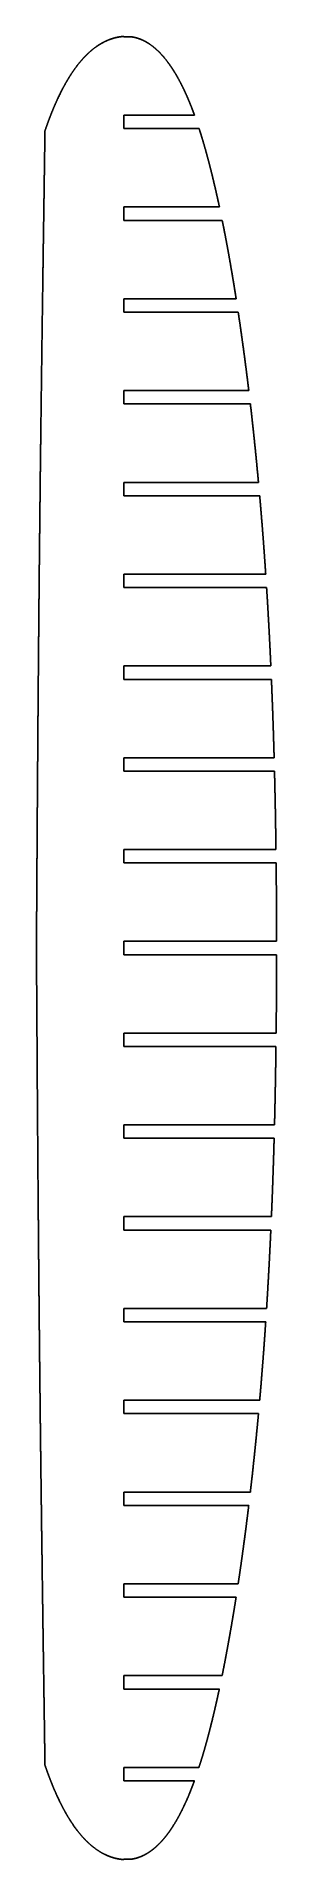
# Model space of a CAD drawing. Header units: metres. Extents: x 2 to 70, y -258 to 258.
import ezdxf

# ---------------------------------------------------------------- set-up
doc = ezdxf.new("R2010")
doc.units = ezdxf.units.M

msp = doc.modelspace()

# ---------------------------------------------------------------- linework, layer by layer
for p, q in [((26.45, 258.1, 821), (28.61, 258.1, 821)), ((26.45, 235.9, 821), (46.48, 235.9, 821)), ((26.45, 232.1, 821), (47.78, 232.1, 821)), ((26.45, 209.9, 821), (53.55, 209.9, 821)), ((26.45, 206.1, 821), (54.34, 206.1, 821)), ((26.45, 183.9, 821), (58.29, 183.9, 821)), ((26.45, 180.1, 821), (58.87, 180.1, 821)), ((26.45, 157.9, 821), (61.87, 157.9, 821)), ((26.45, 154.1, 821), (62.32, 154.1, 821)), ((26.45, 131.9, 821), (64.62, 131.9, 821)), ((26.45, 128.1, 821), (64.96, 128.1, 821)), ((26.45, 105.9, 821), (66.67, 105.9, 821)), ((26.45, 102.1, 821), (66.92, 102.1, 821)), ((26.45, 79.9, 821), (68.12, 79.9, 821)), ((26.45, 76.1, 821), (68.29, 76.1, 821)), ((26.45, 53.9, 821), (69.06, 53.9, 821)), ((26.45, 50.1, 821), (69.16, 50.1, 821)), ((26.45, 27.9, 821), (69.58, 27.9, 821)), ((26.45, 24.1, 821), (69.62, 24.1, 821)), ((26.45, 1.9, 821), (69.75, 1.9, 821)), ((26.45, -1.9, 821), (69.75, -1.9, 821)), ((26.45, -24.1, 821), (69.62, -24.1, 821)), ((26.45, -27.9, 821), (69.58, -27.9, 821)), ((26.45, -50.1, 821), (69.16, -50.1, 821)), ((26.45, -53.9, 821), (69.06, -53.9, 821)), ((26.45, -76.1, 821), (68.29, -76.1, 821)), ((26.45, -79.9, 821), (68.12, -79.9, 821)), ((26.45, -102.1, 821), (66.92, -102.1, 821)), ((26.45, -105.9, 821), (66.67, -105.9, 821)), ((26.45, -128.1, 821), (64.96, -128.1, 821)), ((26.45, -131.9, 821), (64.62, -131.9, 821)), ((26.45, -154.1, 821), (62.31, -154.1, 821)), ((26.45, -157.9, 821), (61.86, -157.9, 821)), ((26.45, -180.1, 821), (58.85, -180.1, 821)), ((26.45, -183.9, 821), (58.27, -183.9, 821)), ((26.45, -206.1, 821), (54.31, -206.1, 821)), ((26.45, -209.9, 821), (53.52, -209.9, 821)), ((26.45, -232.1, 821), (47.75, -232.1, 821)), ((26.45, -235.9, 821), (46.44, -235.9, 821)), ((26.45, -258.1, 821), (28.61, -258.1, 821))]:
    msp.add_line(p, q)
for points, knots in [([(26.45, 258.2, 821), (26.06, 258.19, 821), (25.68, 258.15, 821), (25.3, 258.1, 821), (24.92, 258.04, 821), (24.54, 257.97, 821), (24.17, 257.88, 821), (23.8, 257.79, 821), (23.27, 257.63, 821), (23.11, 257.58, 821), (22.95, 257.53, 821), (22.79, 257.47, 821), (22.63, 257.42, 821), (22.47, 257.36, 821), (22.32, 257.3, 821), (21.62, 257.02, 821), (21.1, 256.78, 821), (20.58, 256.53, 821), (20.07, 256.25, 821), (19.58, 255.95, 821), (19.09, 255.64, 821), (18.62, 255.31, 821), (17.45, 254.43, 821), (16.77, 253.86, 821), (16.12, 253.26, 821), (15.49, 252.64, 821), (14.89, 251.99, 821), (14.31, 251.32, 821), (13.75, 250.64, 821), (12.49, 249, 821), (11.81, 248.04, 821), (11.16, 247.06, 821), (10.55, 246.05, 821), (9.96, 245.03, 821), (9.39, 244, 821), (8.85, 242.96, 821), (7.71, 240.64, 821), (7.12, 239.36, 821), (6.56, 238.07, 821), (6.02, 236.76, 821), (5.51, 235.45, 821), (5.02, 234.13, 821), (4.54, 232.81, 821), (4.09, 231.48, 821)], [0, 0, 0, 0, 0, 0, 0, 0, 0, 0.084256, 0.084256, 0.084256, 0.084256, 0.084256, 0.084256, 0.084256, 0.121068, 0.121068, 0.121068, 0.121068, 0.121068, 0.121068, 0.121068, 0.246359, 0.246359, 0.246359, 0.246359, 0.246359, 0.246359, 0.246359, 0.438574, 0.438574, 0.438574, 0.438574, 0.438574, 0.438574, 0.438574, 0.694267, 0.694267, 0.694267, 0.694267, 0.694267, 0.694267, 0.694267, 1, 1, 1, 1, 1, 1, 1, 1, 1]), ([(46.48, 235.9, 821), (46.37, 236.19, 821), (46.26, 236.48, 821), (46.16, 236.77, 821), (46.05, 237.06, 821), (45.94, 237.35, 821), (45.83, 237.64, 821), (45.71, 237.93, 821), (45.22, 239.18, 821), (44.83, 240.14, 821), (44.43, 241.1, 821), (44.01, 242.04, 821), (43.57, 242.98, 821), (43.12, 243.92, 821), (42.65, 244.84, 821), (41.75, 246.51, 821), (41.33, 247.26, 821), (40.89, 248.01, 821), (40.44, 248.74, 821), (39.97, 249.46, 821), (39.48, 250.17, 821), (38.96, 250.87, 821), (37.96, 252.15, 821), (37.46, 252.74, 821), (36.95, 253.31, 821), (36.42, 253.86, 821), (35.86, 254.4, 821), (35.29, 254.9, 821), (34.68, 255.38, 821), (33.45, 256.26, 821), (32.82, 256.66, 821), (32.17, 257.02, 821), (31.49, 257.34, 821), (30.79, 257.61, 821), (30.08, 257.83, 821), (29.35, 257.99, 821), (28.61, 258.1, 821)], [0, 0, 0, 0, 0, 0, 0, 0, 0, 0.083318, 0.083318, 0.083318, 0.083318, 0.083318, 0.083318, 0.083318, 0.361646, 0.361646, 0.361646, 0.361646, 0.361646, 0.361646, 0.361646, 0.593505, 0.593505, 0.593505, 0.593505, 0.593505, 0.593505, 0.593505, 0.799863, 0.799863, 0.799863, 0.799863, 0.799863, 0.799863, 0.799863, 1, 1, 1, 1, 1, 1, 1, 1, 1]), ([(4.09, 231.48, 821), (4.09, 231.48, 821), (4.09, 231.48, 821), (4.09, 231.48, 821), (4.09, 231.48, 821), (4.09, 231.48, 821), (4.09, 231.48, 821), (4.09, 231.48, 821), (4.09, 231.47, 821), (4.09, 231.47, 821), (4.09, 231.47, 821), (4.09, 231.47, 821), (4.09, 231.46, 821), (4.09, 231.45, 821), (4.09, 231.45, 821), (4.09, 231.43, 821), (4.09, 231.41, 821), (4.09, 231.4, 821), (4.09, 231.38, 821), (4.09, 231.36, 821), (4.09, 231.34, 821), (4.09, 231.31, 821), (4.09, 231.27, 821), (4.09, 231.25, 821), (4.09, 231.22, 821), (4.09, 231.2, 821), (4.09, 231.18, 821), (4.09, 231.15, 821), (4.09, 231.12, 821), (4.08, 231.05, 821), (4.08, 231, 821), (4.08, 230.95, 821), (4.08, 230.9, 821), (4.08, 230.84, 821), (4.08, 230.78, 821), (4.08, 230.71, 821), (4.08, 230.56, 821), (4.08, 230.48, 821), (4.07, 230.39, 821), (4.07, 230.29, 821), (4.07, 230.19, 821), (4.07, 230.08, 821), (4.07, 229.97, 821), (4.06, 229.63, 821), (4.06, 229.41, 821), (4.06, 229.19, 821), (4.05, 228.98, 821), (4.05, 228.76, 821), (4.05, 228.54, 821), (4.04, 228.32, 821), (4.04, 227.75, 821), (4.03, 227.39, 821), (4.03, 227.03, 821), (4.02, 226.67, 821), (4.01, 226.3, 821), (4.01, 225.94, 821), (4, 225.58, 821), (3.99, 224.46, 821), (3.98, 223.69, 821), (3.97, 222.92, 821), (3.95, 222.15, 821), (3.94, 221.39, 821), (3.93, 220.62, 821), (3.92, 219.85, 821), (3.9, 218.57, 821), (3.89, 218.03, 821), (3.89, 217.48, 821), (3.88, 216.92, 821), (3.87, 216.33, 821), (3.86, 215.73, 821), (3.85, 215.11, 821), (3.84, 214.14, 821), (3.83, 213.8, 821), (3.83, 213.46, 821), (3.82, 213.13, 821), (3.82, 212.79, 821), (3.81, 212.46, 821), (3.81, 212.12, 821), (3.8, 211.38, 821), (3.79, 210.96, 821), (3.79, 210.54, 821), (3.78, 210.11, 821), (3.77, 209.67, 821), (3.77, 209.23, 821), (3.76, 208.78, 821), (3.72, 206.11, 821), (3.69, 203.9, 821), (3.66, 201.68, 821), (3.62, 199.47, 821), (3.59, 197.25, 821), (3.56, 195.03, 821), (3.53, 192.82, 821), (3.43, 185.37, 821), (3.35, 180.15, 821), (3.28, 174.92, 821), (3.21, 169.69, 821), (3.14, 164.46, 821), (3.07, 159.23, 821), (3.01, 154.01, 821), (2.89, 144.67, 821), (2.84, 140.56, 821), (2.79, 136.46, 821), (2.74, 132.35, 821), (2.7, 128.24, 821), (2.65, 124.14, 821), (2.61, 120.03, 821), (2.52, 111.81, 821), (2.48, 107.7, 821), (2.44, 103.59, 821), (2.4, 99.48, 821), (2.36, 95.37, 821), (2.32, 91.26, 821), (2.29, 87.15, 821), (2.23, 79.86, 821), (2.2, 76.68, 821), (2.17, 73.5, 821), (2.15, 70.32, 821), (2.12, 67.14, 821), (2.1, 63.97, 821), (2.07, 60.79, 821), (2.03, 54.87, 821), (2.01, 52.13, 821), (1.99, 49.39, 821), (1.97, 46.65, 821), (1.95, 43.91, 821), (1.93, 41.17, 821), (1.91, 38.43, 821), (1.88, 33.83, 821), (1.87, 31.97, 821), (1.86, 30.1, 821), (1.85, 28.24, 821), (1.83, 26.37, 821), (1.82, 24.51, 821), (1.81, 22.65, 821), (1.79, 20.05, 821), (1.79, 19.34, 821), (1.78, 18.65, 821), (1.78, 17.98, 821), (1.78, 17.32, 821), (1.77, 16.69, 821), (1.77, 16.07, 821), (1.76, 14.89, 821), (1.76, 14.31, 821), (1.75, 13.73, 821), (1.75, 13.15, 821), (1.75, 12.57, 821), (1.74, 11.99, 821), (1.74, 11.41, 821), (1.73, 10.16, 821), (1.73, 9.49, 821), (1.72, 8.82, 821), (1.72, 8.15, 821), (1.71, 7.48, 821), (1.71, 6.81, 821), (1.7, 6.14, 821), (1.7, 5.13, 821), (1.7, 4.78, 821), (1.69, 4.44, 821), (1.69, 4.1, 821), (1.69, 3.76, 821), (1.69, 3.41, 821), (1.68, 3.07, 821), (1.68, 2.54, 821), (1.68, 2.36, 821), (1.68, 2.19, 821), (1.68, 2.03, 821), (1.68, 1.88, 821), (1.68, 1.74, 821), (1.68, 1.61, 821), (1.67, 1.35, 821), (1.67, 1.24, 821), (1.67, 1.13, 821), (1.67, 1.03, 821), (1.67, 0.93, 821), (1.67, 0.84, 821), (1.67, 0.76, 821), (1.67, 0.65, 821), (1.67, 0.61, 821), (1.67, 0.58, 821), (1.67, 0.55, 821), (1.67, 0.51, 821), (1.67, 0.48, 821), (1.67, 0.45, 821), (1.67, 0.38, 821), (1.67, 0.34, 821), (1.67, 0.3, 821), (1.67, 0.27, 821), (1.67, 0.23, 821), (1.67, 0.21, 821), (1.67, 0.18, 821), (1.67, 0.13, 821), (1.67, 0.11, 821), (1.67, 0.09, 821), (1.67, 0.08, 821), (1.67, 0.06, 821), (1.67, 0.05, 821), (1.67, 0.04, 821), (1.67, 0.03, 821), (1.67, 0.02, 821), (1.67, 0.01, 821), (1.67, 0.01, 821), (1.67, 0, 821), (1.67, 0, 821), (1.67, 0, 821), (1.67, 0, 821), (1.67, 0, 821), (1.67, 0, 821), (1.67, 0, 821), (1.67, 0, 821), (1.67, 0, 821), (1.67, -0.01, 821), (1.67, -0.02, 821), (1.67, -0.03, 821), (1.67, -0.03, 821), (1.67, -0.05, 821), (1.67, -0.06, 821), (1.67, -0.08, 821), (1.67, -0.1, 821), (1.67, -0.14, 821), (1.67, -0.17, 821), (1.67, -0.2, 821), (1.67, -0.23, 821), (1.67, -0.27, 821), (1.67, -0.32, 821), (1.67, -0.37, 821), (1.67, -0.47, 821), (1.67, -0.51, 821), (1.67, -0.57, 821), (1.67, -0.62, 821), (1.67, -0.69, 821), (1.67, -0.75, 821), (1.67, -0.82, 821), (1.67, -0.97, 821), (1.67, -1.05, 821), (1.67, -1.13, 821), (1.67, -1.22, 821), (1.67, -1.32, 821), (1.67, -1.42, 821), (1.67, -1.53, 821), (1.68, -1.85, 821), (1.68, -2.07, 821), (1.68, -2.29, 821), (1.68, -2.51, 821), (1.68, -2.73, 821), (1.68, -2.94, 821), (1.69, -3.16, 821), (1.69, -3.74, 821), (1.69, -4.1, 821), (1.69, -4.46, 821), (1.7, -4.82, 821), (1.7, -5.19, 821), (1.7, -5.55, 821), (1.7, -5.91, 821), (1.71, -7.04, 821), (1.72, -7.81, 821), (1.72, -8.58, 821), (1.73, -9.35, 821), (1.73, -10.12, 821), (1.73, -10.89, 821), (1.74, -11.66, 821), (1.75, -12.94, 821), (1.75, -13.48, 821), (1.76, -14.03, 821), (1.76, -14.6, 821), (1.76, -15.18, 821), (1.77, -15.79, 821), (1.77, -16.41, 821), (1.78, -17.39, 821), (1.78, -17.72, 821), (1.78, -18.06, 821), (1.78, -18.39, 821), (1.79, -18.73, 821), (1.79, -19.07, 821), (1.79, -19.4, 821), (1.79, -20.15, 821), (1.8, -20.57, 821), (1.8, -20.99, 821), (1.8, -21.42, 821), (1.81, -21.86, 821), (1.81, -22.3, 821), (1.81, -22.75, 821), (1.83, -25.34, 821), (1.84, -27.48, 821), (1.86, -29.61, 821), (1.87, -31.74, 821), (1.88, -33.88, 821), (1.9, -36.01, 821), (1.91, -38.15, 821), (1.96, -45.61, 821), (2, -50.93, 821), (2.04, -56.25, 821), (2.08, -61.58, 821), (2.12, -66.9, 821), (2.16, -72.23, 821), (2.21, -77.55, 821), (2.29, -86.98, 821), (2.32, -91.09, 821), (2.36, -95.2, 821), (2.4, -99.31, 821), (2.44, -103.42, 821), (2.48, -107.53, 821), (2.52, -111.64, 821), (2.61, -119.86, 821), (2.65, -123.97, 821), (2.7, -128.08, 821), (2.74, -132.19, 821), (2.79, -136.29, 821), (2.84, -140.4, 821), (2.89, -144.51, 821), (2.98, -151.79, 821), (3.02, -154.96, 821), (3.06, -158.14, 821), (3.1, -161.31, 821), (3.14, -164.48, 821), (3.18, -167.66, 821), (3.23, -170.83, 821), (3.31, -176.74, 821), (3.34, -179.47, 821), (3.38, -182.21, 821), (3.42, -184.94, 821), (3.46, -187.67, 821), (3.5, -190.41, 821), (3.53, -193.14, 821), (3.6, -197.73, 821), (3.63, -199.59, 821), (3.65, -201.45, 821), (3.68, -203.31, 821), (3.71, -205.17, 821), (3.73, -207.03, 821), (3.76, -208.89, 821), (3.8, -211.48, 821), (3.81, -212.18, 821), (3.82, -212.87, 821), (3.83, -213.54, 821), (3.84, -214.2, 821), (3.85, -214.83, 821), (3.86, -215.45, 821), (3.87, -216.62, 821), (3.88, -217.2, 821), (3.89, -217.78, 821), (3.9, -218.36, 821), (3.91, -218.94, 821), (3.92, -219.51, 821), (3.92, -220.09, 821), (3.94, -221.34, 821), (3.95, -222.01, 821), (3.96, -222.68, 821), (3.97, -223.35, 821), (3.98, -224.01, 821), (3.99, -224.68, 821), (4, -225.35, 821), (4.02, -226.36, 821), (4.02, -226.7, 821), (4.03, -227.05, 821), (4.03, -227.39, 821), (4.04, -227.73, 821), (4.04, -228.07, 821), (4.05, -228.41, 821), (4.05, -228.94, 821), (4.06, -229.12, 821), (4.06, -229.29, 821), (4.06, -229.45, 821), (4.06, -229.6, 821), (4.06, -229.74, 821), (4.07, -229.88, 821), (4.07, -230.13, 821), (4.07, -230.24, 821), (4.07, -230.35, 821), (4.08, -230.45, 821), (4.08, -230.55, 821), (4.08, -230.64, 821), (4.08, -230.72, 821), (4.08, -230.83, 821), (4.08, -230.87, 821), (4.08, -230.9, 821), (4.08, -230.93, 821), (4.08, -230.96, 821), (4.08, -230.99, 821), (4.08, -231.02, 821), (4.08, -231.1, 821), (4.09, -231.14, 821), (4.09, -231.18, 821), (4.09, -231.21, 821), (4.09, -231.24, 821), (4.09, -231.27, 821), (4.09, -231.3, 821), (4.09, -231.34, 821), (4.09, -231.36, 821), (4.09, -231.38, 821), (4.09, -231.4, 821), (4.09, -231.41, 821), (4.09, -231.42, 821), (4.09, -231.43, 821), (4.09, -231.45, 821), (4.09, -231.45, 821), (4.09, -231.46, 821), (4.09, -231.46, 821), (4.09, -231.47, 821), (4.09, -231.47, 821), (4.09, -231.47, 821), (4.09, -231.47, 821), (4.09, -231.48, 821), (4.09, -231.48, 821), (4.09, -231.48, 821), (4.09, -231.48, 821), (4.09, -231.48, 821), (4.09, -231.48, 821), (4.09, -231.48, 821)], [0, 0, 0, 0, 0, 0, 0, 0, 0, 0.002269, 0.002269, 0.002269, 0.002269, 0.002269, 0.002269, 0.002269, 0.004639, 0.004639, 0.004639, 0.004639, 0.004639, 0.004639, 0.004639, 0.007245, 0.007245, 0.007245, 0.007245, 0.007245, 0.007245, 0.007245, 0.008904, 0.008904, 0.008904, 0.008904, 0.008904, 0.008904, 0.008904, 0.011274, 0.011274, 0.011274, 0.011274, 0.011274, 0.011274, 0.011274, 0.013881, 0.013881, 0.013881, 0.013881, 0.013881, 0.013881, 0.013881, 0.018488, 0.018488, 0.018488, 0.018488, 0.018488, 0.018488, 0.018488, 0.026126, 0.026126, 0.026126, 0.026126, 0.026126, 0.026126, 0.026126, 0.042377, 0.042377, 0.042377, 0.042377, 0.042377, 0.042377, 0.042377, 0.053319, 0.053319, 0.053319, 0.053319, 0.053319, 0.053319, 0.053319, 0.059069, 0.059069, 0.059069, 0.059069, 0.059069, 0.059069, 0.059069, 0.066105, 0.066105, 0.066105, 0.066105, 0.066105, 0.066105, 0.066105, 0.100437, 0.100437, 0.100437, 0.100437, 0.100437, 0.100437, 0.100437, 0.181433, 0.181433, 0.181433, 0.181433, 0.181433, 0.181433, 0.181433, 0.245065, 0.245065, 0.245065, 0.245065, 0.245065, 0.245065, 0.245065, 0.30875, 0.30875, 0.30875, 0.30875, 0.30875, 0.30875, 0.30875, 0.357989, 0.357989, 0.357989, 0.357989, 0.357989, 0.357989, 0.357989, 0.400428, 0.400428, 0.400428, 0.400428, 0.400428, 0.400428, 0.400428, 0.429305, 0.429305, 0.429305, 0.429305, 0.429305, 0.429305, 0.429305, 0.440607, 0.440607, 0.440607, 0.440607, 0.440607, 0.440607, 0.440607, 0.451529, 0.451529, 0.451529, 0.451529, 0.451529, 0.451529, 0.451529, 0.464166, 0.464166, 0.464166, 0.464166, 0.464166, 0.464166, 0.464166, 0.470634, 0.470634, 0.470634, 0.470634, 0.470634, 0.470634, 0.470634, 0.474193, 0.474193, 0.474193, 0.474193, 0.474193, 0.474193, 0.474193, 0.477752, 0.477752, 0.477752, 0.477752, 0.477752, 0.477752, 0.477752, 0.479531, 0.479531, 0.479531, 0.479531, 0.479531, 0.479531, 0.479531, 0.482497, 0.482497, 0.482497, 0.482497, 0.482497, 0.482497, 0.482497, 0.485463, 0.485463, 0.485463, 0.485463, 0.485463, 0.485463, 0.485463, 0.488618, 0.488618, 0.488618, 0.488618, 0.488618, 0.488618, 0.488618, 0.491619, 0.491619, 0.491619, 0.491619, 0.491619, 0.491619, 0.491619, 0.49459, 0.49459, 0.49459, 0.49459, 0.49459, 0.49459, 0.49459, 0.497561, 0.497561, 0.497561, 0.497561, 0.497561, 0.497561, 0.497561, 0.500037, 0.500037, 0.500037, 0.500037, 0.500037, 0.500037, 0.500037, 0.502512, 0.502512, 0.502512, 0.502512, 0.502512, 0.502512, 0.502512, 0.507325, 0.507325, 0.507325, 0.507325, 0.507325, 0.507325, 0.507325, 0.515304, 0.515304, 0.515304, 0.515304, 0.515304, 0.515304, 0.515304, 0.532281, 0.532281, 0.532281, 0.532281, 0.532281, 0.532281, 0.532281, 0.543712, 0.543712, 0.543712, 0.543712, 0.543712, 0.543712, 0.543712, 0.549719, 0.549719, 0.549719, 0.549719, 0.549719, 0.549719, 0.549719, 0.55707, 0.55707, 0.55707, 0.55707, 0.55707, 0.55707, 0.55707, 0.591529, 0.591529, 0.591529, 0.591529, 0.591529, 0.591529, 0.591529, 0.677483, 0.677483, 0.677483, 0.677483, 0.677483, 0.677483, 0.677483, 0.743836, 0.743836, 0.743836, 0.743836, 0.743836, 0.743836, 0.743836, 0.810162, 0.810162, 0.810162, 0.810162, 0.810162, 0.810162, 0.810162, 0.861399, 0.861399, 0.861399, 0.861399, 0.861399, 0.861399, 0.861399, 0.905535, 0.905535, 0.905535, 0.905535, 0.905535, 0.905535, 0.905535, 0.935557, 0.935557, 0.935557, 0.935557, 0.935557, 0.935557, 0.935557, 0.947305, 0.947305, 0.947305, 0.947305, 0.947305, 0.947305, 0.947305, 0.95866, 0.95866, 0.95866, 0.95866, 0.95866, 0.95866, 0.95866, 0.971797, 0.971797, 0.971797, 0.971797, 0.971797, 0.971797, 0.971797, 0.978521, 0.978521, 0.978521, 0.978521, 0.978521, 0.978521, 0.978521, 0.982221, 0.982221, 0.982221, 0.982221, 0.982221, 0.982221, 0.982221, 0.98592, 0.98592, 0.98592, 0.98592, 0.98592, 0.98592, 0.98592, 0.98777, 0.98777, 0.98777, 0.98777, 0.98777, 0.98777, 0.98777, 0.990853, 0.990853, 0.990853, 0.990853, 0.990853, 0.990853, 0.990853, 0.993936, 0.993936, 0.993936, 0.993936, 0.993936, 0.993936, 0.993936, 0.996094, 0.996094, 0.996094, 0.996094, 0.996094, 0.996094, 0.996094, 1, 1, 1, 1, 1, 1, 1, 1, 1]), ([(53.55, 209.9, 821), (53.35, 210.84, 821), (53.14, 211.77, 821), (52.94, 212.7, 821), (52.73, 213.64, 821), (52.52, 214.57, 821), (52.3, 215.5, 821), (52.08, 216.43, 821), (51.52, 218.76, 821), (51.18, 220.16, 821), (50.83, 221.56, 821), (50.46, 222.95, 821), (50.09, 224.34, 821), (49.71, 225.73, 821), (49.31, 227.12, 821), (48.76, 228.96, 821), (48.62, 229.42, 821), (48.48, 229.88, 821), (48.34, 230.34, 821), (48.2, 230.78, 821), (48.06, 231.23, 821), (47.92, 231.67, 821), (47.78, 232.1, 821)], [0, 0, 0, 0, 0, 0, 0, 0, 0, 0.331688, 0.331688, 0.331688, 0.331688, 0.331688, 0.331688, 0.331688, 0.831215, 0.831215, 0.831215, 0.831215, 0.831215, 0.831215, 0.831215, 1, 1, 1, 1, 1, 1, 1, 1, 1]), ([(58.29, 183.9, 821), (58.14, 184.83, 821), (58, 185.75, 821), (57.85, 186.68, 821), (57.7, 187.6, 821), (57.55, 188.52, 821), (57.39, 189.45, 821), (57.24, 190.37, 821), (56.77, 193.15, 821), (56.44, 195.01, 821), (56.11, 196.86, 821), (55.78, 198.71, 821), (55.43, 200.56, 821), (55.08, 202.41, 821), (54.71, 204.26, 821), (54.34, 206.1, 821)], [0, 0, 0, 0, 0, 0, 0, 0, 0, 0.33225, 0.33225, 0.33225, 0.33225, 0.33225, 0.33225, 0.33225, 1, 1, 1, 1, 1, 1, 1, 1, 1]), ([(61.87, 157.9, 821), (61.82, 158.28, 821), (61.78, 158.65, 821), (61.73, 159.03, 821), (61.69, 159.41, 821), (61.64, 159.79, 821), (61.59, 160.16, 821), (61.55, 160.54, 821), (61.2, 163.32, 821), (60.89, 165.72, 821), (60.58, 168.12, 821), (60.26, 170.52, 821), (59.92, 172.92, 821), (59.58, 175.31, 821), (59.23, 177.71, 821), (58.87, 180.1, 821)], [0, 0, 0, 0, 0, 0, 0, 0, 0, 0.135704, 0.135704, 0.135704, 0.135704, 0.135704, 0.135704, 0.135704, 1, 1, 1, 1, 1, 1, 1, 1, 1]), ([(66.67, 105.9, 821), (66.53, 107.95, 821), (66.39, 110, 821), (66.25, 112.05, 821), (66.1, 114.1, 821), (65.94, 116.15, 821), (65.79, 118.2, 821), (65.62, 120.25, 821), (65.39, 123.02, 821), (65.33, 123.75, 821), (65.27, 124.47, 821), (65.21, 125.2, 821), (65.15, 125.93, 821), (65.09, 126.65, 821), (65.02, 127.38, 821), (64.96, 128.1, 821)], [0, 0, 0, 0, 0, 0, 0, 0, 0, 0.738088, 0.738088, 0.738088, 0.738088, 0.738088, 0.738088, 0.738088, 1, 1, 1, 1, 1, 1, 1, 1, 1]), ([(68.12, 79.9, 821), (68.1, 80.33, 821), (68.08, 80.76, 821), (68.06, 81.19, 821), (68.04, 81.62, 821), (68.02, 82.04, 821), (68, 82.47, 821), (67.98, 82.9, 821), (67.85, 85.68, 821), (67.73, 88.03, 821), (67.61, 90.37, 821), (67.48, 92.72, 821), (67.35, 95.06, 821), (67.21, 97.41, 821), (67.07, 99.75, 821), (66.92, 102.1, 821)], [0, 0, 0, 0, 0, 0, 0, 0, 0, 0.154508, 0.154508, 0.154508, 0.154508, 0.154508, 0.154508, 0.154508, 1, 1, 1, 1, 1, 1, 1, 1, 1]), ([(69.75, 1.9, 821), (69.75, 2.16, 821), (69.75, 2.43, 821), (69.75, 2.69, 821), (69.75, 2.96, 821), (69.74, 3.22, 821), (69.74, 3.49, 821), (69.74, 3.75, 821), (69.74, 6.53, 821), (69.73, 9.04, 821), (69.72, 11.55, 821), (69.71, 14.06, 821), (69.69, 16.57, 821), (69.67, 19.08, 821), (69.65, 21.59, 821), (69.62, 24.1, 821)], [0, 0, 0, 0, 0, 0, 0, 0, 0, 0.095303, 0.095303, 0.095303, 0.095303, 0.095303, 0.095303, 0.095303, 1, 1, 1, 1, 1, 1, 1, 1, 1]), ([(69.62, -24.1, 821), (69.65, -21.9, 821), (69.67, -19.69, 821), (69.69, -17.49, 821), (69.7, -15.29, 821), (69.71, -13.08, 821), (69.72, -10.88, 821), (69.73, -8.68, 821), (69.74, -5.9, 821), (69.74, -5.33, 821), (69.74, -4.76, 821), (69.74, -4.19, 821), (69.74, -3.62, 821), (69.75, -3.04, 821), (69.75, -2.47, 821), (69.75, -1.9, 821)], [0, 0, 0, 0, 0, 0, 0, 0, 0, 0.793994, 0.793994, 0.793994, 0.793994, 0.793994, 0.793994, 0.793994, 1, 1, 1, 1, 1, 1, 1, 1, 1]), ([(64.96, -128.1, 821), (64.99, -127.67, 821), (65.03, -127.24, 821), (65.07, -126.82, 821), (65.11, -126.39, 821), (65.14, -125.96, 821), (65.18, -125.53, 821), (65.22, -125.1, 821), (65.45, -122.33, 821), (65.64, -119.98, 821), (65.83, -117.64, 821), (66.01, -115.29, 821), (66.18, -112.94, 821), (66.35, -110.6, 821), (66.51, -108.25, 821), (66.67, -105.9, 821)], [0, 0, 0, 0, 0, 0, 0, 0, 0, 0.154435, 0.154435, 0.154435, 0.154435, 0.154435, 0.154435, 0.154435, 1, 1, 1, 1, 1, 1, 1, 1, 1]), ([(62.31, -154.1, 821), (62.38, -153.44, 821), (62.46, -152.77, 821), (62.54, -152.11, 821), (62.61, -151.45, 821), (62.69, -150.78, 821), (62.76, -150.12, 821), (62.84, -149.45, 821), (63.14, -146.68, 821), (63.37, -144.57, 821), (63.59, -142.46, 821), (63.81, -140.35, 821), (64.02, -138.24, 821), (64.22, -136.13, 821), (64.42, -134.01, 821), (64.62, -131.9, 821)], [0, 0, 0, 0, 0, 0, 0, 0, 0, 0.239397, 0.239397, 0.239397, 0.239397, 0.239397, 0.239397, 0.239397, 1, 1, 1, 1, 1, 1, 1, 1, 1]), ([(58.85, -180.1, 821), (59.1, -178.5, 821), (59.33, -176.9, 821), (59.57, -175.29, 821), (59.8, -173.69, 821), (60.02, -172.08, 821), (60.24, -170.48, 821), (60.46, -168.87, 821), (60.83, -166.1, 821), (60.98, -164.93, 821), (61.13, -163.76, 821), (61.28, -162.59, 821), (61.43, -161.41, 821), (61.57, -160.24, 821), (61.72, -159.07, 821), (61.86, -157.9, 821)], [0, 0, 0, 0, 0, 0, 0, 0, 0, 0.578577, 0.578577, 0.578577, 0.578577, 0.578577, 0.578577, 0.578577, 1, 1, 1, 1, 1, 1, 1, 1, 1]), ([(54.31, -206.1, 821), (54.59, -204.75, 821), (54.85, -203.39, 821), (55.12, -202.04, 821), (55.38, -200.68, 821), (55.63, -199.32, 821), (55.88, -197.97, 821), (56.13, -196.61, 821), (56.62, -193.83, 821), (56.87, -192.41, 821), (57.11, -191, 821), (57.35, -189.58, 821), (57.59, -188.16, 821), (57.82, -186.74, 821), (58.05, -185.32, 821), (58.27, -183.9, 821)], [0, 0, 0, 0, 0, 0, 0, 0, 0, 0.489883, 0.489883, 0.489883, 0.489883, 0.489883, 0.489883, 0.489883, 1, 1, 1, 1, 1, 1, 1, 1, 1]), ([(47.75, -232.1, 821), (48.27, -230.51, 821), (48.76, -228.9, 821), (49.24, -227.3, 821), (49.7, -225.68, 821), (50.14, -224.07, 821), (50.57, -222.44, 821), (50.98, -220.82, 821), (51.67, -218.04, 821), (51.95, -216.88, 821), (52.22, -215.72, 821), (52.49, -214.56, 821), (52.76, -213.39, 821), (53.01, -212.23, 821), (53.27, -211.07, 821), (53.52, -209.9, 821)], [0, 0, 0, 0, 0, 0, 0, 0, 0, 0.584481, 0.584481, 0.584481, 0.584481, 0.584481, 0.584481, 0.584481, 1, 1, 1, 1, 1, 1, 1, 1, 1]), ([(4.09, -231.48, 821), (4.51, -232.71, 821), (4.95, -233.94, 821), (5.4, -235.17, 821), (5.88, -236.39, 821), (6.37, -237.6, 821), (6.88, -238.8, 821), (7.42, -239.99, 821), (8.47, -242.19, 821), (8.97, -243.21, 821), (9.5, -244.21, 821), (10.05, -245.2, 821), (10.62, -246.18, 821), (11.22, -247.14, 821), (11.85, -248.08, 821), (13.3, -250.09, 821), (14.12, -251.15, 821), (15, -252.18, 821), (15.94, -253.16, 821), (16.93, -254.08, 821), (17.98, -254.92, 821), (19.1, -255.68, 821), (20.57, -256.51, 821), (20.87, -256.66, 821), (21.18, -256.82, 821), (21.49, -256.96, 821), (21.8, -257.1, 821), (22.12, -257.23, 821), (22.44, -257.35, 821), (22.92, -257.52, 821), (23.08, -257.57, 821), (23.24, -257.62, 821), (23.4, -257.67, 821), (23.56, -257.72, 821), (23.72, -257.76, 821), (23.88, -257.81, 821), (24.23, -257.89, 821), (24.41, -257.94, 821), (24.6, -257.98, 821), (24.79, -258.01, 821), (24.97, -258.05, 821), (25.16, -258.08, 821), (25.35, -258.1, 821), (25.65, -258.14, 821), (25.76, -258.15, 821), (25.88, -258.17, 821), (25.99, -258.18, 821), (26.1, -258.19, 821), (26.22, -258.19, 821), (26.33, -258.2, 821), (26.45, -258.21, 821)], [0, 0, 0, 0, 0, 0, 0, 0, 0, 0.0192559, 0.0192559, 0.0192559, 0.0192559, 0.0192559, 0.0192559, 0.0192559, 0.03593805, 0.03593805, 0.03593805, 0.03593805, 0.03593805, 0.03593805, 0.03593805, 0.05578962, 0.05578962, 0.05578962, 0.05578962, 0.05578962, 0.05578962, 0.05578962, 0.06082508, 0.06082508, 0.06082508, 0.06082508, 0.06082508, 0.06082508, 0.06082508, 0.06330408, 0.06330408, 0.06330408, 0.06330408, 0.06330408, 0.06330408, 0.06330408, 0.06613722, 0.06613722, 0.06613722, 0.06613722, 0.06613722, 0.06613722, 0.06613722, 0.06783762, 0.06783762, 0.06783762, 0.06783762, 0.06783762, 0.06783762, 0.06783762, 0.06783762, 0.06783762]), ([(28.61, -258.1, 821), (29.23, -258.01, 821), (29.86, -257.87, 821), (30.47, -257.7, 821), (31.07, -257.49, 821), (31.65, -257.24, 821), (32.23, -256.96, 821), (32.78, -256.65, 821), (33.75, -256.03, 821), (34.18, -255.74, 821), (34.59, -255.44, 821), (34.99, -255.12, 821), (35.38, -254.78, 821), (35.76, -254.44, 821), (36.13, -254.08, 821), (37.13, -253.08, 821), (37.73, -252.41, 821), (38.3, -251.72, 821), (38.85, -251.01, 821), (39.38, -250.28, 821), (39.89, -249.53, 821), (40.37, -248.78, 821), (41.46, -246.99, 821), (42.05, -245.95, 821), (42.61, -244.89, 821), (43.15, -243.82, 821), (43.66, -242.74, 821), (44.15, -241.65, 821), (44.62, -240.56, 821), (45.25, -239.03, 821), (45.42, -238.6, 821), (45.59, -238.17, 821), (45.76, -237.73, 821), (45.93, -237.28, 821), (46.1, -236.83, 821), (46.27, -236.37, 821), (46.44, -235.9, 821)], [0, 0, 0, 0, 0, 0, 0, 0, 0, 0.171683, 0.171683, 0.171683, 0.171683, 0.171683, 0.171683, 0.171683, 0.310633, 0.310633, 0.310633, 0.310633, 0.310633, 0.310633, 0.310633, 0.553743, 0.553743, 0.553743, 0.553743, 0.553743, 0.553743, 0.553743, 0.876957, 0.876957, 0.876957, 0.876957, 0.876957, 0.876957, 0.876957, 1, 1, 1, 1, 1, 1, 1, 1, 1])]:
    msp.add_open_spline(points, degree=8, knots=knots)
for points, degree in [([(26.45, 258.2, 821), (26.45, 258.1, 821)], 1), ([(26.45, 235.9, 821), (26.45, 232.1, 821)], 1), ([(26.45, 209.9, 821), (26.45, 206.1, 821)], 1), ([(26.45, 183.9, 821), (26.45, 180.1, 821)], 1), ([(26.45, 157.9, 821), (26.45, 154.1, 821)], 1), ([(64.62, 131.9, 821), (64.36, 134.68, 821), (64.1, 137.46, 821), (63.83, 140.23, 821), (63.54, 143.01, 821), (63.25, 145.78, 821), (62.95, 148.56, 821), (62.64, 151.33, 821), (62.32, 154.1, 821)], 8), ([(26.45, 131.9, 821), (26.45, 128.1, 821)], 1), ([(26.45, 105.9, 821), (26.45, 102.1, 821)], 1), ([(26.45, 79.9, 821), (26.45, 76.1, 821)], 1), ([(69.06, 53.9, 821), (68.98, 56.68, 821), (68.9, 59.45, 821), (68.81, 62.23, 821), (68.72, 65, 821), (68.62, 67.78, 821), (68.52, 70.55, 821), (68.4, 73.33, 821), (68.29, 76.1, 821)], 8), ([(26.45, 53.9, 821), (26.45, 50.1, 821)], 1), ([(69.58, 27.9, 821), (69.54, 30.68, 821), (69.5, 33.45, 821), (69.46, 36.23, 821), (69.41, 39, 821), (69.35, 41.78, 821), (69.29, 44.55, 821), (69.23, 47.33, 821), (69.16, 50.1, 821)], 8), ([(26.45, 27.9, 821), (26.45, 24.1, 821)], 1), ([(26.45, 1.9, 821), (26.45, 0, 821)], 1), ([(26.45, -1.9, 821), (26.45, 0, 821)], 1), ([(26.45, -27.9, 821), (26.45, -24.1, 821)], 1), ([(69.16, -50.1, 821), (69.23, -47.33, 821), (69.3, -44.55, 821), (69.35, -41.78, 821), (69.41, -39, 821), (69.46, -36.23, 821), (69.5, -33.45, 821), (69.54, -30.68, 821), (69.58, -27.9, 821)], 8), ([(26.45, -53.9, 821), (26.45, -50.1, 821)], 1), ([(68.29, -76.1, 821), (68.41, -73.33, 821), (68.52, -70.55, 821), (68.62, -67.78, 821), (68.72, -65, 821), (68.82, -62.23, 821), (68.9, -59.45, 821), (68.98, -56.68, 821), (69.06, -53.9, 821)], 8), ([(26.45, -79.9, 821), (26.45, -76.1, 821)], 1), ([(66.92, -102.1, 821), (67.09, -99.33, 821), (67.26, -96.55, 821), (67.42, -93.78, 821), (67.58, -91, 821), (67.72, -88.23, 821), (67.86, -85.45, 821), (67.99, -82.68, 821), (68.12, -79.9, 821)], 8), ([(26.45, -105.9, 821), (26.45, -102.1, 821)], 1), ([(26.45, -131.9, 821), (26.45, -128.1, 821)], 1), ([(26.45, -157.9, 821), (26.45, -154.1, 821)], 1), ([(26.45, -183.9, 821), (26.45, -180.1, 821)], 1), ([(26.45, -209.9, 821), (26.45, -206.1, 821)], 1), ([(26.45, -235.9, 821), (26.45, -232.1, 821)], 1), ([(26.45, -258.21, 821), (26.45, -258.1, 821)], 1)]:
    msp.add_open_spline(points, degree=degree)

doc.saveas('drawing.dxf')
